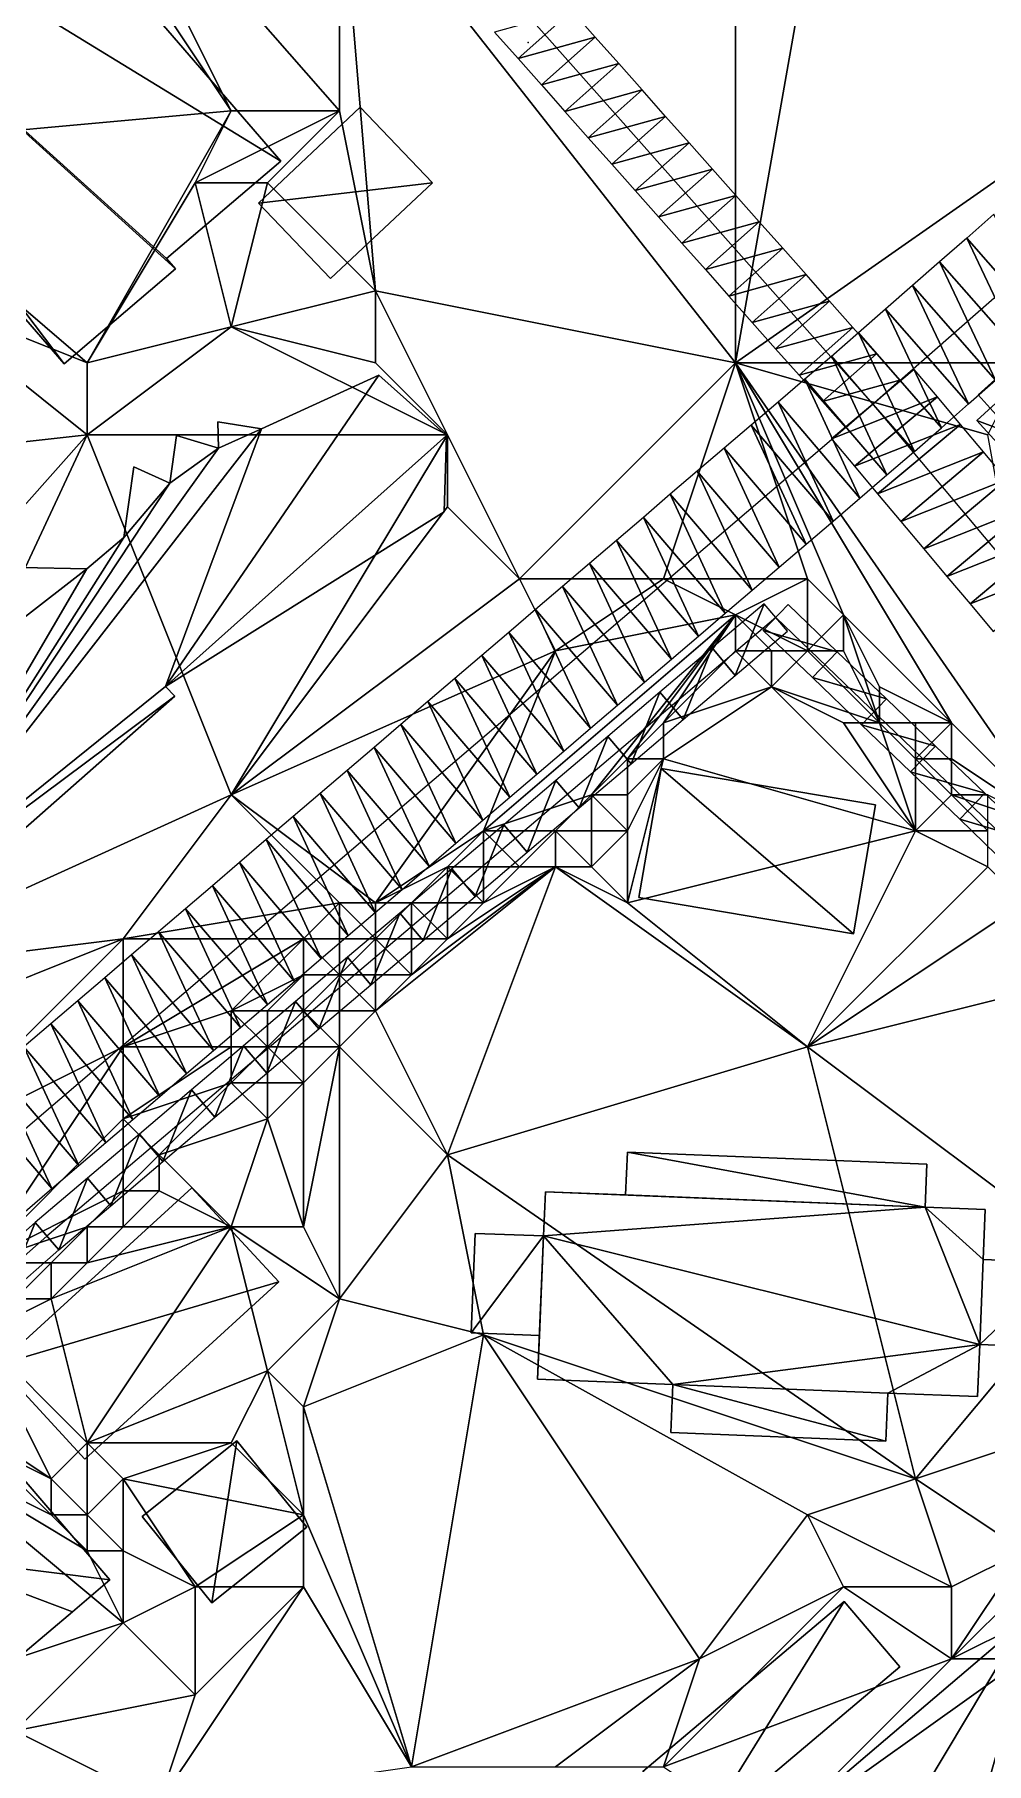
# Model space of a CAD drawing. Header units: metres. Extents: x -1103 to 901, y -902 to 905.
# Drawn here: x 133.1 to 185.9, y 466.2 to 562.2 of the extents above; entities that cross this region are included whole.
import ezdxf

# ---------------------------------------------------------------- set-up
doc = ezdxf.new("R2010")
doc.units = ezdxf.units.M
for name, color, linetype in [('OSM_BUILDING_FOOTPRINTS', 7, 'CONTINUOUS'), ('OSM_BUILDING_ROOFS', 1, 'CONTINUOUS'), ('OSM_BUILDING_WALLS', 8, 'CONTINUOUS'), ('OSM_ROAD_AXES', 2, 'CONTINUOUS'), ('OSM_ROAD_SURFACE', 9, 'CONTINUOUS'), ('OSM_TERRAIN', 3, 'CONTINUOUS'), ('OSM_TREES', 3, 'CONTINUOUS'), ('OSM_WATER_SURFACE', 5, 'CONTINUOUS'), ('OSM_WATERWAYS', 5, 'CONTINUOUS')]:
    doc.layers.add(name, color=color, linetype=linetype)

msp = doc.modelspace()

# ---------------------------------------------------------------- linework, layer by layer
at = {"layer": 'OSM_BUILDING_FOOTPRINTS'}
for points in [[(70.546, 622.522, 13.431), (75.542, 626.79, 13.431), (80.914, 631.369, 13.431), (146.751, 555.205, 13.431), (140.406, 549.798, 13.431), (140.903, 549.223, 13.431), (134.724, 543.947, 13.431), (106.327, 576.793, 13.431), (108.482, 578.64, 13.431), (70.546, 622.522, 13.431)], [(151.161, 558.202, 13.082), (155.174, 554.011, 13.082), (149.503, 548.681, 13.082), (145.502, 552.872, 13.082), (151.161, 558.202, 13.082)], [(179.779, 519.441, 12.887), (178.541, 512.274, 12.887), (166.625, 514.309, 12.887), (167.863, 521.475, 12.887), (179.779, 519.441, 12.887)], [(185.859, 496.969, 12.929), (185.748, 494.193, 12.929), (190.347, 494.005, 12.929), (190.159, 489.283, 12.929), (185.56, 489.471, 12.929), (185.439, 486.573, 12.929), (180.454, 486.772, 12.929), (180.343, 484.096, 12.929), (168.405, 484.583, 12.929), (168.515, 487.248, 12.929), (161.01, 487.546, 12.929), (161.109, 489.968, 12.929), (157.318, 490.123, 12.929), (157.539, 495.642, 12.929), (161.342, 495.498, 12.929), (161.441, 497.953, 12.929), (165.896, 497.776, 12.929), (165.995, 500.154, 12.929), (182.62, 499.479, 12.929), (182.521, 497.101, 12.929), (185.859, 496.969, 12.929)], [(141.798, 498.163, 10.789), (146.64, 492.943, 10.789), (135.874, 483.101, 10.789), (131.032, 488.332, 10.789), (141.798, 498.163, 10.789)], [(126.887, 477.881, 9.116), (126.754, 478.036, 9.116), (126.367, 478.489, 9.116), (123.67, 481.641, 9.116), (128.921, 486.098, 9.116), (137.255, 476.388, 9.116), (135.177, 474.619, 9.116), (131.242, 471.29, 9.116), (128.467, 474.53, 9.116), (126.312, 477.029, 9.116), (127.075, 477.671, 9.116), (126.887, 477.881, 9.116)], [(148.187, 479.319, 10.451), (142.915, 475.116, 10.451), (139.046, 479.905, 10.451), (144.308, 484.118, 10.451), (148.187, 479.319, 10.451)], [(181.128, 471.566, 11.583), (169.941, 462.122, 11.583), (166.846, 465.749, 11.583), (178.033, 475.194, 11.583), (181.128, 471.566, 11.583)], [(171.102, 459.667, 10.438), (188.036, 474.099, 10.438), (192.955, 468.392, 10.438), (176.01, 453.971, 10.438), (171.102, 459.667, 10.438)]]:
    msp.add_polyline3d(points, close=True, dxfattribs=at)
msp.add_polyline3d([(126.146, 512.518, 13.667), (140.87, 525.479, 13.667), (140.339, 526.021, 13.667), (155.815, 535.719, 13.667), (155.947, 539.977, 13.667), (152.189, 543.328, 13.667), (145.678, 540.342, 13.667), (143.247, 540.718, 13.667), (143.28, 539.258, 13.667), (140.958, 539.966, 13.667), (140.594, 537.323, 13.667), (138.582, 538.23, 13.667), (138.029, 534.304, 13.667), (135.973, 532.568, 13.667), (132.325, 532.634, 13.667)], dxfattribs=at)
at = {"layer": 'OSM_BUILDING_ROOFS'}
for points in [[(108.482, 578.64, 31.431), (146.751, 555.205, 31.431), (80.914, 631.369, 31.431)], [(108.482, 578.64, 31.431), (106.327, 576.793, 31.431), (134.724, 543.947, 31.431)], [(108.482, 578.64, 31.431), (134.724, 543.947, 31.431), (140.903, 549.223, 31.431)], [(108.482, 578.64, 31.431), (140.903, 549.223, 31.431), (140.406, 549.798, 31.431)], [(108.482, 578.64, 31.431), (140.406, 549.798, 31.431), (146.751, 555.205, 31.431)], [(155.174, 554.011, 23.082), (151.161, 558.202, 23.082), (145.502, 552.872, 23.082)], [(155.174, 554.011, 23.082), (145.502, 552.872, 23.082), (149.503, 548.681, 23.082)], [(140.339, 526.021, 31.667), (155.947, 539.977, 31.667), (152.189, 543.328, 31.667)], [(140.339, 526.021, 31.667), (152.189, 543.328, 31.667), (145.678, 540.342, 31.667)], [(124.864, 513.568, 31.667), (140.339, 526.021, 31.667), (145.678, 540.342, 31.667)], [(124.864, 513.568, 31.667), (145.678, 540.342, 31.667), (143.28, 539.258, 31.667)], [(140.339, 526.021, 31.667), (155.815, 535.719, 31.667), (155.947, 539.977, 31.667)], [(143.28, 539.258, 31.667), (140.958, 539.966, 31.667), (140.594, 537.323, 31.667)], [(145.678, 540.342, 31.667), (143.247, 540.718, 31.667), (143.28, 539.258, 31.667)], [(124.864, 513.568, 31.667), (143.28, 539.258, 31.667), (140.594, 537.323, 31.667)], [(140.594, 537.323, 31.667), (138.582, 538.23, 31.667), (138.029, 534.304, 31.667)], [(124.864, 513.568, 31.667), (140.594, 537.323, 31.667), (138.029, 534.304, 31.667)], [(124.864, 513.568, 31.667), (138.029, 534.304, 31.667), (135.973, 532.568, 31.667)], [(124.864, 513.568, 31.667), (135.973, 532.568, 31.667), (132.237, 529.659, 31.667)], [(135.973, 532.568, 31.667), (132.325, 532.634, 31.667), (132.237, 529.659, 31.667)], [(124.864, 513.568, 31.667), (140.87, 525.479, 31.667), (140.339, 526.021, 31.667)], [(124.864, 513.568, 31.667), (126.146, 512.518, 31.667), (140.87, 525.479, 31.667)], [(178.541, 512.274, 22.887), (167.863, 521.475, 22.887), (166.625, 514.309, 22.887)], [(178.541, 512.274, 22.887), (179.779, 519.441, 22.887), (167.863, 521.475, 22.887)], [(182.521, 497.101, 22.929), (165.995, 500.154, 22.929), (165.896, 497.776, 22.929)], [(182.521, 497.101, 22.929), (182.62, 499.479, 22.929), (165.995, 500.154, 22.929)], [(146.64, 492.943, 20.789), (141.798, 498.163, 20.789), (131.032, 488.332, 20.789)], [(182.521, 497.101, 22.929), (161.441, 497.953, 22.929), (161.342, 495.498, 22.929)], [(182.521, 497.101, 22.929), (165.896, 497.776, 22.929), (161.441, 497.953, 22.929)], [(185.56, 489.471, 22.929), (182.521, 497.101, 22.929), (161.342, 495.498, 22.929)], [(185.748, 494.193, 22.929), (185.859, 496.969, 22.929), (182.521, 497.101, 22.929)], [(185.56, 489.471, 22.929), (185.748, 494.193, 22.929), (182.521, 497.101, 22.929)], [(161.342, 495.498, 22.929), (157.539, 495.642, 22.929), (157.318, 490.123, 22.929)], [(161.342, 495.498, 22.929), (157.318, 490.123, 22.929), (161.109, 489.968, 22.929)], [(161.342, 495.498, 22.929), (161.109, 489.968, 22.929), (161.01, 487.546, 22.929)], [(161.342, 495.498, 22.929), (161.01, 487.546, 22.929), (168.515, 487.248, 22.929)], [(185.56, 489.471, 22.929), (161.342, 495.498, 22.929), (168.515, 487.248, 22.929)], [(185.56, 489.471, 22.929), (190.347, 494.005, 22.929), (185.748, 494.193, 22.929)], [(185.56, 489.471, 22.929), (190.159, 489.283, 22.929), (190.347, 494.005, 22.929)], [(146.64, 492.943, 20.789), (131.032, 488.332, 20.789), (135.874, 483.101, 20.789)], [(185.56, 489.471, 22.929), (168.515, 487.248, 22.929), (180.454, 486.772, 22.929)], [(180.454, 486.772, 22.929), (185.439, 486.573, 22.929), (185.56, 489.471, 22.929)], [(168.515, 487.248, 22.929), (168.405, 484.583, 22.929), (180.343, 484.096, 22.929)], [(168.515, 487.248, 22.929), (180.343, 484.096, 22.929), (180.454, 486.772, 22.929)], [(127.075, 477.671, 14.316), (137.255, 476.388, 14.316), (128.921, 486.098, 14.316)], [(142.915, 475.116, 20.451), (144.308, 484.118, 20.451), (139.046, 479.905, 20.451)], [(142.915, 475.116, 20.451), (148.187, 479.319, 20.451), (144.308, 484.118, 20.451)], [(127.075, 477.671, 14.316), (131.242, 471.29, 14.316), (135.177, 474.619, 14.316)], [(127.075, 477.671, 14.316), (135.177, 474.619, 14.316), (137.255, 476.388, 14.316)], [(169.941, 462.122, 23.183), (178.033, 475.194, 23.183), (166.846, 465.749, 23.183)], [(169.941, 462.122, 23.183), (181.128, 471.566, 23.183), (178.033, 475.194, 23.183)], [(188.036, 474.099, 22.438), (171.102, 459.667, 22.438), (176.01, 453.971, 22.438)], [(188.036, 474.099, 22.438), (176.01, 453.971, 22.438), (192.955, 468.392, 22.438)]]:
    msp.add_3dface(points, dxfattribs=at)
at = {"layer": 'OSM_BUILDING_WALLS'}
for points in [[(146.751, 555.205, 13.431), (80.914, 631.369, 13.431), (80.914, 631.369, 31.431)], [(146.751, 555.205, 13.431), (80.914, 631.369, 31.431), (146.751, 555.205, 31.431)], [(106.327, 576.793, 13.431), (134.724, 543.947, 13.431), (134.724, 543.947, 31.431)], [(106.327, 576.793, 13.431), (134.724, 543.947, 31.431), (106.327, 576.793, 31.431)], [(151.161, 558.202, 13.082), (145.502, 552.872, 13.082), (145.502, 552.872, 23.082)], [(151.161, 558.202, 13.082), (145.502, 552.872, 23.082), (151.161, 558.202, 23.082)], [(155.174, 554.011, 13.082), (151.161, 558.202, 13.082), (151.161, 558.202, 23.082)], [(155.174, 554.011, 13.082), (151.161, 558.202, 23.082), (155.174, 554.011, 23.082)], [(140.406, 549.798, 13.431), (146.751, 555.205, 13.431), (146.751, 555.205, 31.431)], [(140.406, 549.798, 13.431), (146.751, 555.205, 31.431), (140.406, 549.798, 31.431)], [(149.503, 548.681, 13.082), (155.174, 554.011, 13.082), (155.174, 554.011, 23.082)], [(149.503, 548.681, 13.082), (155.174, 554.011, 23.082), (149.503, 548.681, 23.082)], [(145.502, 552.872, 13.082), (149.503, 548.681, 13.082), (149.503, 548.681, 23.082)], [(145.502, 552.872, 13.082), (149.503, 548.681, 23.082), (145.502, 552.872, 23.082)], [(140.903, 549.223, 13.431), (140.406, 549.798, 13.431), (140.406, 549.798, 31.431)], [(140.903, 549.223, 13.431), (140.406, 549.798, 31.431), (140.903, 549.223, 31.431)], [(134.724, 543.947, 13.431), (140.903, 549.223, 13.431), (140.903, 549.223, 31.431)], [(134.724, 543.947, 13.431), (140.903, 549.223, 31.431), (134.724, 543.947, 31.431)], [(152.189, 543.328, 13.667), (145.678, 540.342, 13.667), (145.678, 540.342, 31.667)], [(152.189, 543.328, 13.667), (145.678, 540.342, 31.667), (152.189, 543.328, 31.667)], [(155.947, 539.977, 13.667), (152.189, 543.328, 13.667), (152.189, 543.328, 31.667)], [(155.947, 539.977, 13.667), (152.189, 543.328, 31.667), (155.947, 539.977, 31.667)], [(140.958, 539.966, 13.667), (140.594, 537.323, 13.667), (140.594, 537.323, 31.667)], [(140.958, 539.966, 13.667), (140.594, 537.323, 31.667), (140.958, 539.966, 31.667)], [(143.28, 539.258, 13.667), (140.958, 539.966, 13.667), (140.958, 539.966, 31.667)], [(143.28, 539.258, 13.667), (140.958, 539.966, 31.667), (143.28, 539.258, 31.667)], [(145.678, 540.342, 13.667), (143.247, 540.718, 13.667), (143.247, 540.718, 31.667)], [(145.678, 540.342, 13.667), (143.247, 540.718, 31.667), (145.678, 540.342, 31.667)], [(143.247, 540.718, 13.667), (143.28, 539.258, 13.667), (143.28, 539.258, 31.667)], [(143.247, 540.718, 13.667), (143.28, 539.258, 31.667), (143.247, 540.718, 31.667)], [(155.815, 535.719, 13.667), (155.947, 539.977, 13.667), (155.947, 539.977, 31.667)], [(155.815, 535.719, 13.667), (155.947, 539.977, 31.667), (155.815, 535.719, 31.667)], [(138.582, 538.23, 13.667), (138.029, 534.304, 13.667), (138.029, 534.304, 31.667)], [(138.582, 538.23, 13.667), (138.029, 534.304, 31.667), (138.582, 538.23, 31.667)], [(140.594, 537.323, 13.667), (138.582, 538.23, 13.667), (138.582, 538.23, 31.667)], [(140.594, 537.323, 13.667), (138.582, 538.23, 31.667), (140.594, 537.323, 31.667)], [(140.339, 526.021, 13.667), (155.815, 535.719, 13.667), (155.815, 535.719, 31.667)], [(140.339, 526.021, 13.667), (155.815, 535.719, 31.667), (140.339, 526.021, 31.667)], [(138.029, 534.304, 13.667), (135.973, 532.568, 13.667), (135.973, 532.568, 31.667)], [(138.029, 534.304, 13.667), (135.973, 532.568, 31.667), (138.029, 534.304, 31.667)], [(135.973, 532.568, 13.667), (132.325, 532.634, 13.667), (132.325, 532.634, 31.667)], [(135.973, 532.568, 13.667), (132.325, 532.634, 31.667), (135.973, 532.568, 31.667)], [(126.146, 512.518, 13.667), (140.87, 525.479, 13.667), (140.87, 525.479, 31.667)], [(126.146, 512.518, 13.667), (140.87, 525.479, 31.667), (126.146, 512.518, 31.667)], [(140.87, 525.479, 13.667), (140.339, 526.021, 13.667), (140.339, 526.021, 31.667)], [(140.87, 525.479, 13.667), (140.339, 526.021, 31.667), (140.87, 525.479, 31.667)], [(167.863, 521.475, 12.887), (166.625, 514.309, 12.887), (166.625, 514.309, 22.887)], [(167.863, 521.475, 12.887), (166.625, 514.309, 22.887), (167.863, 521.475, 22.887)], [(179.779, 519.441, 12.887), (167.863, 521.475, 12.887), (167.863, 521.475, 22.887)], [(179.779, 519.441, 12.887), (167.863, 521.475, 22.887), (179.779, 519.441, 22.887)], [(178.541, 512.274, 12.887), (179.779, 519.441, 12.887), (179.779, 519.441, 22.887)], [(178.541, 512.274, 12.887), (179.779, 519.441, 22.887), (178.541, 512.274, 22.887)], [(166.625, 514.309, 12.887), (178.541, 512.274, 12.887), (178.541, 512.274, 22.887)], [(166.625, 514.309, 12.887), (178.541, 512.274, 22.887), (166.625, 514.309, 22.887)], [(165.995, 500.154, 12.929), (165.896, 497.776, 12.929), (165.896, 497.776, 22.929)], [(165.995, 500.154, 12.929), (165.896, 497.776, 22.929), (165.995, 500.154, 22.929)], [(182.62, 499.479, 12.929), (165.995, 500.154, 12.929), (165.995, 500.154, 22.929)], [(182.62, 499.479, 12.929), (165.995, 500.154, 22.929), (182.62, 499.479, 22.929)], [(182.521, 497.101, 12.929), (182.62, 499.479, 12.929), (182.62, 499.479, 22.929)], [(182.521, 497.101, 12.929), (182.62, 499.479, 22.929), (182.521, 497.101, 22.929)], [(141.798, 498.163, 10.789), (131.032, 488.332, 10.789), (131.032, 488.332, 20.789)], [(141.798, 498.163, 10.789), (131.032, 488.332, 20.789), (141.798, 498.163, 20.789)], [(146.64, 492.943, 10.789), (141.798, 498.163, 10.789), (141.798, 498.163, 20.789)], [(146.64, 492.943, 10.789), (141.798, 498.163, 20.789), (146.64, 492.943, 20.789)], [(161.441, 497.953, 12.929), (161.342, 495.498, 12.929), (161.342, 495.498, 22.929)], [(161.441, 497.953, 12.929), (161.342, 495.498, 22.929), (161.441, 497.953, 22.929)], [(165.896, 497.776, 12.929), (161.441, 497.953, 12.929), (161.441, 497.953, 22.929)], [(165.896, 497.776, 12.929), (161.441, 497.953, 22.929), (165.896, 497.776, 22.929)], [(185.859, 496.969, 12.929), (182.521, 497.101, 12.929), (182.521, 497.101, 22.929)], [(185.859, 496.969, 12.929), (182.521, 497.101, 22.929), (185.859, 496.969, 22.929)], [(185.748, 494.193, 12.929), (185.859, 496.969, 12.929), (185.859, 496.969, 22.929)], [(185.748, 494.193, 12.929), (185.859, 496.969, 22.929), (185.748, 494.193, 22.929)], [(157.539, 495.642, 12.929), (157.318, 490.123, 12.929), (157.318, 490.123, 22.929)], [(157.539, 495.642, 12.929), (157.318, 490.123, 22.929), (157.539, 495.642, 22.929)], [(161.342, 495.498, 12.929), (157.539, 495.642, 12.929), (157.539, 495.642, 22.929)], [(161.342, 495.498, 12.929), (157.539, 495.642, 22.929), (161.342, 495.498, 22.929)], [(190.347, 494.005, 12.929), (185.748, 494.193, 12.929), (185.748, 494.193, 22.929)], [(190.347, 494.005, 12.929), (185.748, 494.193, 22.929), (190.347, 494.005, 22.929)], [(135.874, 483.101, 10.789), (146.64, 492.943, 10.789), (146.64, 492.943, 20.789)], [(135.874, 483.101, 10.789), (146.64, 492.943, 20.789), (135.874, 483.101, 20.789)], [(157.318, 490.123, 12.929), (161.109, 489.968, 12.929), (161.109, 489.968, 22.929)], [(157.318, 490.123, 12.929), (161.109, 489.968, 22.929), (157.318, 490.123, 22.929)], [(161.109, 489.968, 12.929), (161.01, 487.546, 12.929), (161.01, 487.546, 22.929)], [(161.109, 489.968, 12.929), (161.01, 487.546, 22.929), (161.109, 489.968, 22.929)], [(185.439, 486.573, 12.929), (185.56, 489.471, 12.929), (185.56, 489.471, 22.929)], [(185.439, 486.573, 12.929), (185.56, 489.471, 22.929), (185.439, 486.573, 22.929)], [(185.56, 489.471, 12.929), (190.159, 489.283, 12.929), (190.159, 489.283, 22.929)], [(185.56, 489.471, 12.929), (190.159, 489.283, 22.929), (185.56, 489.471, 22.929)], [(131.032, 488.332, 10.789), (135.874, 483.101, 10.789), (135.874, 483.101, 20.789)], [(131.032, 488.332, 10.789), (135.874, 483.101, 20.789), (131.032, 488.332, 20.789)], [(161.01, 487.546, 12.929), (168.515, 487.248, 12.929), (168.515, 487.248, 22.929)], [(161.01, 487.546, 12.929), (168.515, 487.248, 22.929), (161.01, 487.546, 22.929)], [(168.515, 487.248, 12.929), (168.405, 484.583, 12.929), (168.405, 484.583, 22.929)], [(168.515, 487.248, 12.929), (168.405, 484.583, 22.929), (168.515, 487.248, 22.929)], [(137.255, 476.388, 9.116), (128.921, 486.098, 9.116), (128.921, 486.098, 14.316)], [(137.255, 476.388, 9.116), (128.921, 486.098, 14.316), (137.255, 476.388, 14.316)], [(180.343, 484.096, 12.929), (180.454, 486.772, 12.929), (180.454, 486.772, 22.929)], [(180.343, 484.096, 12.929), (180.454, 486.772, 22.929), (180.343, 484.096, 22.929)], [(180.454, 486.772, 12.929), (185.439, 486.573, 12.929), (185.439, 486.573, 22.929)], [(180.454, 486.772, 12.929), (185.439, 486.573, 22.929), (180.454, 486.772, 22.929)], [(144.308, 484.118, 10.451), (139.046, 479.905, 10.451), (139.046, 479.905, 20.451)], [(144.308, 484.118, 10.451), (139.046, 479.905, 20.451), (144.308, 484.118, 20.451)], [(148.187, 479.319, 10.451), (144.308, 484.118, 10.451), (144.308, 484.118, 20.451)], [(148.187, 479.319, 10.451), (144.308, 484.118, 20.451), (148.187, 479.319, 20.451)], [(168.405, 484.583, 12.929), (180.343, 484.096, 12.929), (180.343, 484.096, 22.929)], [(168.405, 484.583, 12.929), (180.343, 484.096, 22.929), (168.405, 484.583, 22.929)], [(139.046, 479.905, 10.451), (142.915, 475.116, 10.451), (142.915, 475.116, 20.451)], [(139.046, 479.905, 10.451), (142.915, 475.116, 20.451), (139.046, 479.905, 20.451)], [(142.915, 475.116, 10.451), (148.187, 479.319, 10.451), (148.187, 479.319, 20.451)], [(142.915, 475.116, 10.451), (148.187, 479.319, 20.451), (142.915, 475.116, 20.451)], [(135.177, 474.619, 9.116), (137.255, 476.388, 9.116), (137.255, 476.388, 14.316)], [(135.177, 474.619, 9.116), (137.255, 476.388, 14.316), (135.177, 474.619, 14.316)], [(131.242, 471.29, 9.116), (135.177, 474.619, 9.116), (135.177, 474.619, 14.316)], [(131.242, 471.29, 9.116), (135.177, 474.619, 14.316), (131.242, 471.29, 14.316)], [(178.033, 475.194, 11.583), (166.846, 465.749, 11.583), (166.846, 465.749, 23.183)], [(178.033, 475.194, 11.583), (166.846, 465.749, 23.183), (178.033, 475.194, 23.183)], [(181.128, 471.566, 11.583), (178.033, 475.194, 11.583), (178.033, 475.194, 23.183)], [(181.128, 471.566, 11.583), (178.033, 475.194, 23.183), (181.128, 471.566, 23.183)], [(188.036, 474.099, 10.438), (171.102, 459.667, 10.438), (171.102, 459.667, 22.438)], [(188.036, 474.099, 10.438), (171.102, 459.667, 22.438), (188.036, 474.099, 22.438)], [(169.941, 462.122, 11.583), (181.128, 471.566, 11.583), (181.128, 471.566, 23.183)], [(169.941, 462.122, 11.583), (181.128, 471.566, 23.183), (169.941, 462.122, 23.183)], [(176.01, 453.971, 10.438), (192.955, 468.392, 10.438), (192.955, 468.392, 22.438)], [(176.01, 453.971, 10.438), (192.955, 468.392, 22.438), (176.01, 453.971, 22.438)]]:
    msp.add_3dface(points, dxfattribs=at)
at = {"layer": 'OSM_ROAD_AXES'}
for points in [[(179.625, 541.713, 13.917), (277.341, 627.42, 17.517), (317.953, 661.559, 17.02), (320.02, 663.295, 17.048), (361.008, 698.208, 15.852), (381.767, 716.478, 14.128), (390.069, 724.716, 14.337), (395.651, 731.573, 14.846)], [(76.88, 658.585, 15.214), (124.997, 603.279, 17.215), (179.625, 541.713, 13.917)], [(-77.255, 318.222, 13.765), (-17.587, 370.653, 14.891), (41.507, 423.969, 9.215), (64.886, 443.101, 7.999), (86.894, 462.421, 8.395), (179.625, 541.713, 13.917)], [(179.625, 541.713, 13.917), (363.017, 323.054, 14.291), (382.196, 303.402, 15.046)]]:
    msp.add_polyline3d(points, dxfattribs=at)
at = {"layer": 'OSM_ROAD_SURFACE'}
for points in [[(158.619, 562.374, 14.741), (159.919, 560.908, 14.68), (162.911, 563.563, 14.562)], [(159.919, 560.908, 14.68), (164.212, 562.097, 14.501), (162.911, 563.563, 14.562)], [(159.919, 560.908, 14.68), (161.22, 559.442, 14.619), (164.212, 562.097, 14.501)], [(161.22, 559.442, 14.619), (165.513, 560.631, 14.44), (164.212, 562.097, 14.501)], [(161.22, 559.442, 14.619), (162.521, 557.976, 14.559), (165.513, 560.631, 14.44)], [(162.521, 557.976, 14.559), (166.813, 559.165, 14.38), (165.513, 560.631, 14.44)], [(162.521, 557.976, 14.559), (163.821, 556.51, 14.498), (166.813, 559.165, 14.38)], [(163.821, 556.51, 14.498), (168.114, 557.699, 14.319), (166.813, 559.165, 14.38)], [(163.821, 556.51, 14.498), (165.122, 555.044, 14.437), (168.114, 557.699, 14.319)], [(165.122, 555.044, 14.437), (169.415, 556.233, 14.258), (168.114, 557.699, 14.319)], [(165.122, 555.044, 14.437), (166.423, 553.579, 14.376), (169.415, 556.233, 14.258)], [(166.423, 553.579, 14.376), (170.715, 554.768, 14.197), (169.415, 556.233, 14.258)], [(166.423, 553.579, 14.376), (167.723, 552.113, 14.315), (170.715, 554.768, 14.197)], [(167.723, 552.113, 14.315), (172.016, 553.302, 14.137), (170.715, 554.768, 14.197)], [(167.723, 552.113, 14.315), (169.024, 550.647, 14.255), (172.016, 553.302, 14.137)], [(169.024, 550.647, 14.255), (173.317, 551.836, 14.103), (172.016, 553.302, 14.137)], [(169.024, 550.647, 14.255), (170.325, 549.181, 14.194), (173.317, 551.836, 14.103)], [(170.325, 549.181, 14.194), (174.617, 550.37, 14.082), (173.317, 551.836, 14.103)], [(189.449, 545.675, 13.965), (186.337, 552.256, 13.939), (184.834, 550.937, 13.957)], [(170.325, 549.181, 14.194), (171.625, 547.715, 14.133), (174.617, 550.37, 14.082)], [(171.625, 547.715, 14.133), (175.918, 548.904, 14.063), (174.617, 550.37, 14.082)], [(187.946, 544.356, 13.932), (184.834, 550.937, 13.957), (183.33, 549.619, 13.975)], [(187.946, 544.356, 13.932), (189.449, 545.675, 13.965), (184.834, 550.937, 13.957)], [(186.443, 543.038, 13.923), (183.33, 549.619, 13.975), (181.827, 548.3, 13.993)], [(186.443, 543.038, 13.923), (187.946, 544.356, 13.932), (183.33, 549.619, 13.975)], [(171.625, 547.715, 14.133), (172.926, 546.249, 14.096), (175.918, 548.904, 14.063)], [(172.926, 546.249, 14.096), (177.219, 547.438, 14.043), (175.918, 548.904, 14.063)], [(184.939, 541.719, 13.905), (181.827, 548.3, 13.993), (180.324, 546.982, 14.011)], [(184.939, 541.719, 13.905), (186.443, 543.038, 13.923), (181.827, 548.3, 13.993)], [(172.926, 546.249, 14.096), (174.227, 544.783, 14.079), (177.219, 547.438, 14.043)], [(174.227, 544.783, 14.079), (178.519, 545.972, 14.031), (177.219, 547.438, 14.043)], [(183.436, 540.401, 13.903), (180.324, 546.982, 14.011), (178.82, 545.663, 14.028)], [(183.436, 540.401, 13.903), (184.939, 541.719, 13.905), (180.324, 546.982, 14.011)], [(174.227, 544.783, 14.079), (175.527, 543.318, 14.048), (178.519, 545.972, 14.031)], [(175.527, 543.318, 14.048), (179.82, 544.507, 14.019), (178.519, 545.972, 14.031)], [(181.933, 539.082, 13.975), (178.82, 545.663, 14.028), (177.317, 544.345, 14.046)], [(181.933, 539.082, 13.975), (183.436, 540.401, 13.903), (178.82, 545.663, 14.028)], [(175.527, 543.318, 14.048), (176.828, 541.852, 14.035), (179.82, 544.507, 14.019)], [(180.404, 537.774, 14.048), (177.35, 544.373, 14.046), (175.854, 543.095, 14.039)], [(176.828, 541.852, 14.035), (181.121, 543.041, 13.981), (179.82, 544.507, 14.019)], [(177.326, 539.786, 14.075), (183.206, 542.112, 13.934), (181.923, 543.641, 13.988)], [(180.404, 537.774, 14.048), (181.899, 539.053, 13.977), (177.35, 544.373, 14.046)], [(178.908, 536.495, 14.119), (175.854, 543.095, 14.039), (174.359, 541.816, 14.099)], [(178.908, 536.495, 14.119), (180.404, 537.774, 14.048), (175.854, 543.095, 14.039)], [(176.828, 541.852, 14.035), (178.129, 540.386, 14.039), (181.121, 543.041, 13.981)], [(177.412, 535.217, 14.214), (174.359, 541.816, 14.099), (172.863, 540.537, 14.199)], [(177.412, 535.217, 14.214), (178.908, 536.495, 14.119), (174.359, 541.816, 14.099)], [(177.326, 539.786, 14.075), (178.609, 538.256, 14.081), (183.206, 542.112, 13.934)], [(178.609, 538.256, 14.081), (184.488, 540.583, 13.88), (183.206, 542.112, 13.934)], [(175.917, 533.938, 14.329), (172.863, 540.537, 14.199), (171.368, 539.258, 14.354)], [(175.917, 533.938, 14.329), (177.412, 535.217, 14.214), (172.863, 540.537, 14.199)], [(178.609, 538.256, 14.081), (179.891, 536.727, 14.088), (184.488, 540.583, 13.88)], [(179.891, 536.727, 14.088), (185.771, 539.054, 13.878), (184.488, 540.583, 13.88)], [(174.421, 532.659, 14.443), (171.368, 539.258, 14.354), (169.872, 537.979, 14.503)], [(174.421, 532.659, 14.443), (175.917, 533.938, 14.329), (171.368, 539.258, 14.354)], [(179.891, 536.727, 14.088), (181.174, 535.198, 14.094), (185.771, 539.054, 13.878)], [(181.174, 535.198, 14.094), (187.053, 537.525, 13.892), (185.771, 539.054, 13.878)], [(172.925, 531.38, 14.546), (169.872, 537.979, 14.503), (168.376, 536.7, 14.619)], [(172.925, 531.38, 14.546), (174.421, 532.659, 14.443), (169.872, 537.979, 14.503)], [(181.174, 535.198, 14.094), (182.456, 533.669, 14.1), (187.053, 537.525, 13.892)], [(182.456, 533.669, 14.1), (188.336, 535.996, 13.91), (187.053, 537.525, 13.892)], [(171.43, 530.101, 14.604), (168.376, 536.7, 14.619), (166.881, 535.421, 14.735)], [(171.43, 530.101, 14.604), (172.925, 531.38, 14.546), (168.376, 536.7, 14.619)], [(182.456, 533.669, 14.1), (183.739, 532.14, 14.106), (188.336, 535.996, 13.91)], [(183.739, 532.14, 14.106), (189.618, 534.467, 13.929), (188.336, 535.996, 13.91)], [(169.934, 528.822, 14.724), (166.881, 535.421, 14.735), (165.385, 534.142, 14.85)], [(169.934, 528.822, 14.724), (171.43, 530.101, 14.604), (166.881, 535.421, 14.735)], [(168.438, 527.543, 14.838), (165.385, 534.142, 14.85), (163.889, 532.863, 14.966)], [(168.438, 527.543, 14.838), (169.934, 528.822, 14.724), (165.385, 534.142, 14.85)], [(183.739, 532.14, 14.106), (185.021, 530.611, 14.113), (189.618, 534.467, 13.929)], [(185.021, 530.611, 14.113), (190.901, 532.938, 13.947), (189.618, 534.467, 13.929)], [(166.943, 526.264, 14.952), (163.889, 532.863, 14.966), (162.394, 531.584, 15.098)], [(166.943, 526.264, 14.952), (168.438, 527.543, 14.838), (163.889, 532.863, 14.966)], [(185.021, 530.611, 14.113), (186.303, 529.082, 14.119), (190.901, 532.938, 13.947)], [(165.447, 524.985, 15.066), (162.394, 531.584, 15.098), (160.898, 530.305, 15.262)], [(165.447, 524.985, 15.066), (166.943, 526.264, 14.952), (162.394, 531.584, 15.098)], [(163.951, 523.706, 15.18), (160.898, 530.305, 15.262), (159.402, 529.026, 15.35)], [(163.951, 523.706, 15.18), (165.447, 524.985, 15.066), (160.898, 530.305, 15.262)], [(162.456, 522.427, 15.295), (159.402, 529.026, 15.35), (157.907, 527.748, 15.436)], [(162.456, 522.427, 15.295), (163.951, 523.706, 15.18), (159.402, 529.026, 15.35)], [(160.96, 521.148, 15.409), (157.907, 527.748, 15.436), (156.411, 526.469, 15.523)], [(160.96, 521.148, 15.409), (162.456, 522.427, 15.295), (157.907, 527.748, 15.436)], [(159.465, 519.87, 15.523), (156.411, 526.469, 15.523), (154.915, 525.19, 15.609)], [(159.465, 519.87, 15.523), (160.96, 521.148, 15.409), (156.411, 526.469, 15.523)], [(157.969, 518.591, 15.612), (154.915, 525.19, 15.609), (153.42, 523.911, 15.673)], [(157.969, 518.591, 15.612), (159.465, 519.87, 15.523), (154.915, 525.19, 15.609)], [(156.473, 517.312, 15.631), (153.42, 523.911, 15.673), (151.924, 522.632, 15.711)], [(156.473, 517.312, 15.631), (157.969, 518.591, 15.612), (153.42, 523.911, 15.673)], [(154.978, 516.033, 15.651), (151.924, 522.632, 15.711), (150.428, 521.353, 15.748)], [(154.978, 516.033, 15.651), (156.473, 517.312, 15.631), (151.924, 522.632, 15.711)], [(153.482, 514.754, 15.627), (150.428, 521.353, 15.748), (148.933, 520.074, 15.786)], [(153.482, 514.754, 15.627), (154.978, 516.033, 15.651), (150.428, 521.353, 15.748)], [(151.986, 513.475, 15.536), (148.933, 520.074, 15.786), (147.437, 518.795, 15.823)], [(151.986, 513.475, 15.536), (153.482, 514.754, 15.627), (148.933, 520.074, 15.786)], [(150.491, 512.196, 15.45), (147.437, 518.795, 15.823), (145.941, 517.516, 15.728)], [(150.491, 512.196, 15.45), (151.986, 513.475, 15.536), (147.437, 518.795, 15.823)], [(148.995, 510.917, 15.132), (145.941, 517.516, 15.728), (144.446, 516.237, 15.569)], [(148.995, 510.917, 15.132), (150.491, 512.196, 15.45), (145.941, 517.516, 15.728)], [(147.499, 509.638, 15.332), (144.446, 516.237, 15.569), (142.95, 514.958, 15.41)], [(147.499, 509.638, 15.332), (148.995, 510.917, 15.132), (144.446, 516.237, 15.569)], [(146.004, 508.359, 15.152), (142.95, 514.958, 15.41), (141.454, 513.68, 15.251)], [(146.004, 508.359, 15.152), (147.499, 509.638, 15.332), (142.95, 514.958, 15.41)], [(144.508, 507.08, 14.755), (141.454, 513.68, 15.251), (139.959, 512.401, 15.092)], [(144.508, 507.08, 14.755), (146.004, 508.359, 15.152), (141.454, 513.68, 15.251)], [(143.012, 505.801, 14.774), (139.959, 512.401, 15.092), (138.463, 511.122, 14.936)], [(143.012, 505.801, 14.774), (144.508, 507.08, 14.755), (139.959, 512.401, 15.092)], [(141.517, 504.523, 14.654), (138.463, 511.122, 14.936), (136.967, 509.843, 14.764)], [(141.517, 504.523, 14.654), (143.012, 505.801, 14.774), (138.463, 511.122, 14.936)], [(140.021, 503.244, 14.493), (136.967, 509.843, 14.764), (135.472, 508.564, 14.595)], [(140.021, 503.244, 14.493), (141.517, 504.523, 14.654), (136.967, 509.843, 14.764)], [(138.525, 501.965, 14.276), (135.472, 508.564, 14.595), (133.976, 507.285, 14.426)], [(138.525, 501.965, 14.276), (140.021, 503.244, 14.493), (135.472, 508.564, 14.595)], [(137.03, 500.686, 14.133), (133.976, 507.285, 14.426), (132.48, 506.006, 14.258)], [(137.03, 500.686, 14.133), (138.525, 501.965, 14.276), (133.976, 507.285, 14.426)], [(135.534, 499.407, 14.009), (132.48, 506.006, 14.258), (130.985, 504.727, 14.089)], [(135.534, 499.407, 14.009), (137.03, 500.686, 14.133), (132.48, 506.006, 14.258)], [(134.038, 498.128, 13.856), (130.985, 504.727, 14.089), (129.489, 503.448, 13.92)], [(134.038, 498.128, 13.856), (135.534, 499.407, 14.009), (130.985, 504.727, 14.089)], [(132.543, 496.849, 13.661), (134.038, 498.128, 13.856), (129.489, 503.448, 13.92)]]:
    msp.add_3dface(points, dxfattribs=at)
at = {"layer": 'OSM_TERRAIN'}
for points in [[(144, 558, 16.517), (128, 582, 16.474), (122, 556, 16.525)], [(144, 558, 16.517), (136, 574, 15.901), (128, 582, 16.474)], [(150, 572, 15.093), (172, 544, 14.054), (172, 580, 14.183)], [(172, 544, 14.054), (178, 578, 14.043), (172, 580, 14.183)], [(172, 544, 14.054), (192, 558, 13.821), (178, 578, 14.043)], [(192, 558, 13.821), (206, 574, 13.837), (178, 578, 14.043)], [(144, 558, 16.517), (150, 558, 15.123), (136, 574, 15.901)], [(150, 558, 15.123), (150, 572, 15.093), (136, 574, 15.901)], [(152, 548, 15.083), (172, 544, 14.054), (150, 572, 15.093)], [(150, 558, 15.123), (152, 548, 15.083), (150, 572, 15.093)], [(136, 544, 16.395), (144, 558, 16.517), (122, 556, 16.525)], [(142, 554, 16.405), (144, 558, 16.517), (136, 544, 16.395)], [(146, 554, 15.268), (150, 558, 15.123), (142, 554, 16.405)], [(142, 554, 16.405), (150, 558, 15.123), (144, 558, 16.517)], [(146, 554, 15.268), (152, 548, 15.083), (150, 558, 15.123)], [(188, 544, 13.882), (192, 558, 13.821), (172, 544, 14.054)], [(126, 548, 16.181), (136, 544, 16.395), (122, 556, 16.525)], [(136, 544, 16.395), (144, 546, 15.479), (142, 554, 16.405)], [(144, 546, 15.479), (146, 554, 15.268), (142, 554, 16.405)], [(152, 548, 15.083), (146, 554, 15.268), (144, 546, 15.479)], [(136, 540, 15.878), (126, 548, 16.181), (100, 536, 16)], [(126, 548, 16.181), (136, 540, 15.878), (136, 544, 16.395)], [(144, 546, 15.479), (152, 544, 15.661), (152, 548, 15.083)], [(160, 532, 15.079), (152, 548, 15.083), (156, 540, 15.776)], [(160, 532, 15.079), (172, 544, 14.054), (152, 548, 15.083)], [(152, 544, 15.661), (156, 540, 15.776), (152, 548, 15.083)], [(136, 540, 15.878), (156, 540, 15.776), (144, 546, 15.479)], [(136, 540, 15.878), (144, 546, 15.479), (136, 544, 16.395)], [(144, 546, 15.479), (156, 540, 15.776), (152, 544, 15.661)], [(160, 532, 15.079), (168, 532, 14.843), (172, 544, 14.054)], [(176, 532, 14.319), (172, 544, 14.054), (168, 532, 14.843)], [(178, 530, 14.371), (172, 544, 14.054), (176, 532, 14.319)], [(178, 530, 14.371), (184, 524, 14.324), (172, 544, 14.054)], [(184, 524, 14.324), (190, 518, 14.257), (172, 544, 14.054)], [(172, 544, 14.054), (190, 518, 14.257), (186, 540, 13.798)], [(186, 540, 13.798), (188, 544, 13.882), (172, 544, 14.054)], [(100, 536, 16), (120, 522, 15.796), (136, 540, 15.878)], [(122, 510, 15.626), (136, 540, 15.878), (120, 522, 15.796)], [(136, 540, 15.878), (122, 510, 15.626), (144, 520, 15.873)], [(136, 540, 15.878), (144, 520, 15.873), (156, 540, 15.776)], [(156, 536, 15.757), (156, 540, 15.776), (144, 520, 15.873)], [(160, 532, 15.079), (156, 540, 15.776), (156, 536, 15.757)], [(144, 520, 15.873), (160, 532, 15.079), (156, 536, 15.757)], [(162, 528, 15.397), (160, 532, 15.079), (144, 520, 15.873)], [(162, 528, 15.397), (168, 532, 14.843), (160, 532, 15.079)], [(162, 528, 15.397), (172, 530, 14.504), (168, 532, 14.843)], [(172, 530, 14.504), (176, 532, 14.319), (168, 532, 14.843)], [(176, 528, 13.47), (176, 532, 14.319), (172, 530, 14.504)], [(176, 528, 13.47), (178, 530, 14.371), (176, 532, 14.319)], [(164, 520, 14.301), (172, 530, 14.504), (158, 518, 15.573)], [(158, 518, 15.573), (172, 530, 14.504), (162, 528, 15.397)], [(164, 520, 14.301), (166, 522, 14.272), (172, 530, 14.504)], [(166, 522, 14.272), (168, 524, 14.272), (172, 530, 14.504)], [(168, 524, 14.272), (172, 528, 14.185), (172, 530, 14.504)], [(172, 528, 14.185), (174, 528, 14.083), (172, 530, 14.504)], [(174, 528, 14.083), (176, 528, 13.47), (172, 530, 14.504)], [(176, 528, 13.47), (178, 528, 13.73), (178, 530, 14.371)], [(180, 524, 13.448), (180, 526, 13.664), (178, 530, 14.371)], [(180, 524, 13.448), (178, 530, 14.371), (178, 528, 13.73)], [(180, 526, 13.664), (184, 524, 14.324), (178, 530, 14.371)], [(152, 514, 15.631), (162, 528, 15.397), (144, 520, 15.873)], [(152, 514, 15.631), (158, 518, 15.573), (162, 528, 15.397)], [(168, 524, 14.272), (174, 526, 14.675), (172, 528, 14.185)], [(174, 526, 14.675), (174, 528, 14.083), (172, 528, 14.185)], [(174, 526, 14.675), (176, 528, 13.47), (174, 528, 14.083)], [(174, 526, 14.675), (180, 524, 13.448), (176, 528, 13.47)], [(180, 524, 13.448), (178, 528, 13.73), (176, 528, 13.47)], [(168, 522, 14.916), (182, 518, 14.71), (174, 526, 14.675)], [(168, 522, 14.916), (174, 526, 14.675), (168, 524, 14.272)], [(182, 518, 14.71), (178, 524, 14.147), (174, 526, 14.675)], [(174, 526, 14.675), (178, 524, 14.147), (180, 524, 13.448)], [(180, 524, 13.448), (184, 524, 14.324), (180, 526, 13.664)], [(166, 522, 14.272), (168, 522, 14.916), (168, 524, 14.272)], [(182, 518, 14.71), (180, 524, 13.448), (178, 524, 14.147)], [(182, 518, 14.71), (182, 522, 13.448), (180, 524, 13.448)], [(182, 522, 13.448), (182, 524, 13.602), (180, 524, 13.448)], [(180, 524, 13.448), (182, 524, 13.602), (184, 524, 14.324)], [(182, 522, 13.448), (184, 522, 13.548), (184, 524, 14.324)], [(182, 522, 13.448), (184, 524, 14.324), (182, 524, 13.602)], [(184, 522, 13.548), (190, 518, 14.257), (184, 524, 14.324)], [(164, 520, 14.301), (166, 520, 15.067), (166, 522, 14.272)], [(166, 518, 15.032), (166, 514, 14.974), (168, 522, 14.916)], [(166, 518, 15.032), (168, 522, 14.916), (166, 520, 15.067)], [(166, 514, 14.974), (182, 518, 14.71), (168, 522, 14.916)], [(166, 520, 15.067), (168, 522, 14.916), (166, 522, 14.272)], [(182, 518, 14.71), (184, 520, 13.458), (182, 522, 13.448)], [(184, 520, 13.458), (184, 522, 13.548), (182, 522, 13.448)], [(184, 520, 13.458), (190, 518, 14.257), (184, 522, 13.548)], [(138, 512, 14.958), (144, 520, 15.873), (122, 510, 15.626)], [(138, 512, 14.958), (150, 514, 15.432), (144, 520, 15.873)], [(152, 514, 15.631), (144, 520, 15.873), (150, 514, 15.432)], [(162, 518, 14.456), (164, 520, 14.301), (158, 518, 15.573)], [(162, 518, 14.456), (164, 518, 15.271), (164, 520, 14.301)], [(164, 518, 15.271), (166, 518, 15.032), (164, 520, 14.301)], [(166, 518, 15.032), (166, 520, 15.067), (164, 520, 14.301)], [(182, 518, 14.71), (186, 518, 13.483), (184, 520, 13.458)], [(186, 518, 13.483), (186, 520, 13.507), (184, 520, 13.458)], [(184, 520, 13.458), (186, 520, 13.507), (190, 518, 14.257)], [(156, 516, 15.479), (158, 518, 15.573), (152, 514, 15.631)], [(156, 516, 15.479), (158, 516, 14.826), (158, 518, 15.573)], [(158, 516, 14.826), (160, 516, 14.751), (158, 518, 15.573)], [(160, 516, 14.751), (162, 518, 14.456), (158, 518, 15.573)], [(160, 516, 14.751), (162, 516, 15.384), (162, 518, 14.456)], [(162, 516, 15.384), (164, 516, 15.201), (162, 518, 14.456)], [(164, 516, 15.201), (164, 518, 15.271), (162, 518, 14.456)], [(166, 514, 14.974), (166, 518, 15.032), (164, 516, 15.201)], [(164, 516, 15.201), (166, 518, 15.032), (164, 518, 15.271)], [(176, 506, 14.961), (182, 518, 14.71), (166, 514, 14.974)], [(176, 506, 14.961), (186, 516, 14.297), (182, 518, 14.71)], [(186, 516, 14.297), (186, 518, 13.483), (182, 518, 14.71)], [(156, 500, 14.894), (162, 516, 15.384), (152, 508, 15.222)], [(152, 508, 15.222), (162, 516, 15.384), (154, 510, 15.353)], [(154, 514, 15.281), (156, 516, 15.479), (152, 514, 15.631)], [(154, 510, 15.353), (162, 516, 15.384), (156, 512, 15.225)], [(154, 514, 15.281), (156, 514, 14.715), (156, 516, 15.479)], [(156, 500, 14.894), (176, 506, 14.961), (162, 516, 15.384)], [(156, 512, 15.225), (162, 516, 15.384), (158, 514, 15.005)], [(156, 514, 14.715), (158, 514, 15.005), (156, 516, 15.479)], [(158, 514, 15.005), (158, 516, 14.826), (156, 516, 15.479)], [(158, 514, 15.005), (162, 516, 15.384), (160, 516, 14.751)], [(158, 514, 15.005), (160, 516, 14.751), (158, 516, 14.826)], [(162, 516, 15.384), (176, 506, 14.961), (166, 514, 14.974)], [(162, 516, 15.384), (166, 514, 14.974), (164, 516, 15.201)], [(176, 506, 14.961), (188, 514, 14.354), (186, 516, 14.297)], [(148, 512, 15.308), (150, 514, 15.432), (138, 512, 14.958)], [(148, 512, 15.308), (150, 512, 15.513), (150, 514, 15.432)], [(150, 512, 15.513), (152, 512, 15.083), (150, 514, 15.432)], [(152, 512, 15.083), (152, 514, 15.631), (150, 514, 15.432)], [(152, 512, 15.083), (154, 512, 14.573), (154, 514, 15.281)], [(152, 512, 15.083), (154, 514, 15.281), (152, 514, 15.631)], [(154, 512, 14.573), (156, 512, 15.225), (154, 514, 15.281)], [(156, 512, 15.225), (156, 514, 14.715), (154, 514, 15.281)], [(156, 512, 15.225), (158, 514, 15.005), (156, 514, 14.715)], [(176, 506, 14.961), (192, 510, 14.594), (188, 514, 14.354)], [(128, 508, 14.597), (138, 512, 14.958), (122, 510, 15.626)], [(126, 500, 13.43), (138, 506, 14.359), (138, 512, 14.958)], [(126, 500, 13.43), (138, 512, 14.958), (128, 508, 14.597)], [(138, 506, 14.359), (148, 512, 15.308), (138, 512, 14.958)], [(138, 506, 14.359), (144, 508, 14.862), (148, 512, 15.308)], [(144, 508, 14.862), (148, 510, 15.342), (148, 512, 15.308)], [(148, 510, 15.342), (150, 510, 14.851), (148, 512, 15.308)], [(150, 510, 14.851), (150, 512, 15.513), (148, 512, 15.308)], [(150, 510, 14.851), (152, 510, 14.357), (152, 512, 15.083)], [(150, 510, 14.851), (152, 512, 15.083), (150, 512, 15.513)], [(152, 510, 14.357), (154, 510, 15.353), (152, 512, 15.083)], [(154, 510, 15.353), (154, 512, 14.573), (152, 512, 15.083)], [(154, 510, 15.353), (156, 512, 15.225), (154, 512, 14.573)], [(144, 508, 14.862), (146, 508, 15.101), (148, 510, 15.342)], [(146, 508, 15.101), (148, 508, 14.59), (148, 510, 15.342)], [(148, 508, 14.59), (150, 508, 14.117), (150, 510, 14.851)], [(148, 508, 14.59), (150, 510, 14.851), (148, 510, 15.342)], [(150, 508, 14.117), (152, 508, 15.222), (150, 510, 14.851)], [(152, 508, 15.222), (152, 510, 14.357), (150, 510, 14.851)], [(152, 508, 15.222), (154, 510, 15.353), (152, 510, 14.357)], [(192, 494, 15.228), (192, 510, 14.594), (176, 506, 14.961)], [(144, 506, 14.798), (144, 508, 14.862), (138, 506, 14.359)], [(144, 506, 14.798), (146, 506, 14.296), (144, 508, 14.862)], [(146, 506, 14.296), (146, 508, 15.101), (144, 508, 14.862)], [(146, 506, 14.296), (148, 506, 14.112), (148, 508, 14.59)], [(146, 506, 14.296), (148, 508, 14.59), (146, 508, 15.101)], [(148, 506, 14.112), (150, 506, 15.061), (148, 508, 14.59)], [(150, 506, 15.061), (150, 508, 14.117), (148, 508, 14.59)], [(150, 506, 15.061), (156, 500, 14.894), (152, 508, 15.222)], [(150, 506, 15.061), (152, 508, 15.222), (150, 508, 14.117)], [(126, 500, 13.43), (130, 494, 13.274), (138, 506, 14.359)], [(130, 494, 13.274), (138, 502, 14.327), (138, 506, 14.359)], [(138, 502, 14.327), (144, 506, 14.798), (138, 506, 14.359)], [(138, 502, 14.327), (144, 504, 13.983), (144, 506, 14.798)], [(144, 504, 13.983), (146, 504, 14.148), (146, 506, 14.296)], [(144, 504, 13.983), (146, 506, 14.296), (144, 506, 14.798)], [(146, 504, 14.148), (148, 504, 14.841), (146, 506, 14.296)], [(148, 504, 14.841), (148, 506, 14.112), (146, 506, 14.296)], [(150, 492, 14.095), (150, 506, 15.061), (148, 496, 14.089)], [(148, 496, 14.089), (150, 506, 15.061), (148, 504, 14.841)], [(148, 504, 14.841), (150, 506, 15.061), (148, 506, 14.112)], [(150, 492, 14.095), (156, 500, 14.894), (150, 506, 15.061)], [(156, 500, 14.894), (182, 482, 15.276), (176, 506, 14.961)], [(182, 482, 15.276), (192, 494, 15.228), (176, 506, 14.961)], [(140, 500, 13.317), (144, 504, 13.983), (138, 502, 14.327)], [(140, 500, 13.317), (146, 502, 14.599), (144, 504, 13.983)], [(146, 502, 14.599), (146, 504, 14.148), (144, 504, 13.983)], [(146, 502, 14.599), (148, 496, 14.089), (148, 504, 14.841)], [(146, 502, 14.599), (148, 504, 14.841), (146, 504, 14.148)], [(138, 498, 12.973), (138, 502, 14.327), (130, 494, 13.274)], [(138, 498, 12.973), (140, 500, 13.317), (138, 502, 14.327)], [(144, 496, 13.393), (146, 502, 14.599), (140, 500, 13.317)], [(144, 496, 13.393), (148, 496, 14.089), (146, 502, 14.599)], [(138, 498, 12.973), (140, 498, 13.521), (140, 500, 13.317)], [(140, 498, 13.521), (144, 496, 13.393), (140, 500, 13.317)], [(158, 490, 15.021), (156, 500, 14.894), (150, 492, 14.095)], [(158, 490, 15.021), (182, 482, 15.276), (156, 500, 14.894)], [(136, 496, 12.675), (138, 498, 12.973), (130, 494, 13.274)], [(136, 496, 12.675), (138, 496, 13.426), (138, 498, 12.973)], [(138, 496, 13.426), (140, 498, 13.521), (138, 498, 12.973)], [(138, 496, 13.426), (144, 496, 13.393), (140, 498, 13.521)], [(134, 494, 12.589), (136, 496, 12.675), (130, 494, 13.274)], [(136, 484, 13.37), (144, 496, 13.393), (134, 492, 13.304)], [(134, 492, 13.304), (144, 496, 13.393), (136, 494, 13.348)], [(134, 494, 12.589), (136, 494, 13.348), (136, 496, 12.675)], [(136, 484, 13.37), (146, 488, 13.54), (144, 496, 13.393)], [(136, 494, 13.348), (138, 496, 13.426), (136, 496, 12.675)], [(136, 494, 13.348), (144, 496, 13.393), (138, 496, 13.426)], [(146, 488, 13.54), (150, 492, 14.095), (144, 496, 13.393)], [(144, 496, 13.393), (150, 492, 14.095), (148, 496, 14.089)], [(132, 494, 12.738), (134, 494, 12.589), (130, 494, 13.274)], [(132, 492, 12.564), (134, 492, 13.304), (134, 494, 12.589)], [(132, 492, 12.564), (134, 494, 12.589), (132, 494, 12.738)], [(134, 492, 13.304), (136, 494, 13.348), (134, 494, 12.589)], [(194, 486, 15.996), (192, 494, 15.228), (182, 482, 15.276)], [(136, 484, 13.37), (134, 492, 13.304), (130, 490, 12.6)], [(130, 490, 12.6), (134, 492, 13.304), (132, 492, 12.564)], [(146, 488, 13.54), (148, 486, 13.618), (150, 492, 14.095)], [(148, 486, 13.618), (158, 490, 15.021), (150, 492, 14.095)], [(134, 482, 11.738), (130, 490, 12.6), (128, 486, 11.49)], [(134, 482, 11.738), (136, 484, 13.37), (130, 490, 12.6)], [(154, 466, 11.373), (158, 490, 15.021), (148, 486, 13.618)], [(154, 466, 11.373), (170, 472, 13.675), (158, 490, 15.021)], [(170, 472, 13.675), (176, 480, 14.875), (158, 490, 15.021)], [(176, 480, 14.875), (182, 482, 15.276), (158, 490, 15.021)], [(144, 484, 12.621), (146, 488, 13.54), (136, 484, 13.37)], [(148, 480, 12.635), (146, 488, 13.54), (144, 484, 12.621)], [(148, 480, 12.635), (148, 486, 13.618), (146, 488, 13.54)], [(130, 484, 11.367), (134, 482, 11.738), (128, 486, 11.49)], [(148, 480, 12.635), (154, 466, 11.373), (148, 486, 13.618)], [(188, 478, 15.461), (194, 486, 15.996), (182, 482, 15.276)], [(132, 472, 11.367), (138, 474, 11.333), (126, 484, 11.416)], [(138, 474, 11.333), (136, 478, 11.499), (126, 484, 11.416)], [(126, 484, 11.416), (136, 478, 11.499), (134, 480, 11.367)], [(126, 484, 11.416), (134, 480, 11.367), (130, 484, 11.367)], [(134, 480, 11.367), (134, 482, 11.738), (130, 484, 11.367)], [(134, 482, 11.738), (136, 480, 11.877), (136, 484, 13.37)], [(136, 480, 11.877), (138, 482, 12.682), (136, 484, 13.37)], [(138, 482, 12.682), (144, 484, 12.621), (136, 484, 13.37)], [(138, 482, 12.682), (148, 480, 12.635), (144, 484, 12.621)], [(134, 480, 11.367), (136, 480, 11.877), (134, 482, 11.738)], [(136, 480, 11.877), (138, 478, 12.068), (138, 482, 12.682)], [(138, 478, 12.068), (142, 476, 12.581), (138, 482, 12.682)], [(142, 476, 12.581), (148, 480, 12.635), (138, 482, 12.682)], [(184, 476, 15.082), (182, 482, 15.276), (176, 480, 14.875)], [(184, 476, 15.082), (188, 478, 15.461), (182, 482, 15.276)], [(134, 480, 11.367), (136, 478, 11.499), (136, 480, 11.877)], [(136, 478, 11.499), (138, 478, 12.068), (136, 480, 11.877)], [(142, 476, 12.581), (148, 476, 12.47), (148, 480, 12.635)], [(148, 476, 12.47), (154, 466, 11.373), (148, 480, 12.635)], [(170, 472, 13.675), (178, 476, 13.99), (176, 480, 14.875)], [(178, 476, 13.99), (184, 476, 15.082), (176, 480, 14.875)], [(136, 478, 11.499), (138, 474, 11.333), (138, 478, 12.068)], [(138, 474, 11.333), (142, 476, 12.581), (138, 478, 12.068)], [(184, 476, 15.082), (184, 472, 14.124), (188, 478, 15.461)], [(184, 472, 14.124), (188, 476, 14.646), (188, 478, 15.461)], [(138, 474, 11.333), (142, 470, 11.111), (142, 476, 12.581)], [(140, 464, 10.142), (154, 466, 11.373), (148, 476, 12.47)], [(140, 464, 10.142), (148, 476, 12.47), (142, 470, 11.111)], [(142, 476, 12.581), (142, 470, 11.111), (148, 476, 12.47)], [(168, 466, 13.825), (184, 472, 14.124), (178, 476, 13.99)], [(168, 466, 13.825), (178, 476, 13.99), (170, 472, 13.675)], [(184, 472, 14.124), (184, 476, 15.082), (178, 476, 13.99)], [(184, 472, 14.124), (188, 474, 13.986), (188, 476, 14.646)], [(132, 468, 10.449), (138, 474, 11.333), (132, 472, 11.367)], [(132, 468, 10.449), (142, 470, 11.111), (138, 474, 11.333)], [(188, 472, 13.986), (188, 474, 13.986), (184, 472, 14.124)], [(154, 466, 11.373), (162, 466, 12.135), (170, 472, 13.675)], [(162, 466, 12.135), (168, 466, 13.825), (170, 472, 13.675)], [(174, 462, 13.986), (184, 472, 14.124), (168, 466, 13.825)], [(174, 462, 13.986), (184, 458, 13.986), (188, 472, 13.986)], [(174, 462, 13.986), (188, 472, 13.986), (184, 472, 14.124)], [(184, 458, 13.986), (192, 468, 13.986), (188, 472, 13.986)], [(140, 464, 10.142), (142, 470, 11.111), (132, 468, 10.449)], [(126, 464, 9.529), (140, 464, 10.142), (132, 468, 10.449)], [(184, 458, 13.986), (194, 466, 14.863), (192, 468, 13.986)]]:
    msp.add_3dface(points, dxfattribs=at)
at = {"layer": 'OSM_TREES'}
msp.add_point((160.48, 561.797, 14.609), dxfattribs=at)
at = {"layer": 'OSM_WATER_SURFACE'}
for points in [[(188.248, 544.726, 13.93), (185.467, 542.225, 13.912), (186.804, 540.738, 13.736)], [(189.511, 539.261, 13.748), (186.875, 542.155, 13.895), (185.396, 540.808, 13.876)], [(189.511, 539.261, 13.748), (185.396, 540.808, 13.876), (188.033, 537.914, 13.76)], [(173.583, 530.62, 14.66), (170.693, 528.165, 14.777), (171.987, 526.641, 14.777)], [(173.583, 530.62, 14.66), (171.987, 526.641, 14.777), (174.878, 529.096, 14.66)], [(177.651, 527.958, 14.264), (174.923, 530.579, 14.283), (173.538, 529.137, 14.283)], [(177.651, 527.958, 14.264), (173.538, 529.137, 14.283), (176.265, 526.516, 14.264)], [(170.693, 528.165, 14.777), (167.802, 525.71, 14.868), (169.097, 524.186, 14.868)], [(170.693, 528.165, 14.777), (169.097, 524.186, 14.868), (171.987, 526.641, 14.777)], [(180.378, 525.337, 14.248), (177.651, 527.958, 14.264), (176.265, 526.516, 14.264)], [(180.378, 525.337, 14.248), (176.265, 526.516, 14.264), (178.993, 523.895, 14.248)], [(167.802, 525.71, 14.868), (164.911, 523.255, 14.936), (166.206, 521.731, 14.936)], [(167.802, 525.71, 14.868), (166.206, 521.731, 14.936), (169.097, 524.186, 14.868)], [(183.106, 522.716, 14.248), (180.378, 525.337, 14.248), (178.993, 523.895, 14.248)], [(183.106, 522.716, 14.248), (178.993, 523.895, 14.248), (181.72, 521.274, 14.248)], [(164.911, 523.255, 14.936), (162.021, 520.8, 15.148), (163.315, 519.276, 15.079)], [(164.911, 523.255, 14.936), (163.315, 519.276, 15.079), (166.206, 521.731, 14.936)], [(185.836, 520.093, 14.264), (183.106, 522.716, 14.248), (181.72, 521.274, 14.248)], [(162.021, 520.8, 15.148), (159.13, 518.345, 15.377), (160.425, 516.821, 15.165)], [(162.021, 520.8, 15.148), (160.425, 516.821, 15.165), (163.315, 519.276, 15.079)], [(185.836, 520.093, 14.264), (181.72, 521.274, 14.248), (184.445, 518.655, 14.264)], [(188.569, 517.433, 14.31), (185.836, 520.093, 14.264), (184.445, 518.655, 14.264)], [(188.569, 517.433, 14.31), (184.445, 518.655, 14.264), (187.174, 516, 14.31)], [(159.13, 518.345, 15.377), (156.24, 515.89, 15.461), (157.534, 514.365, 15.181)], [(159.13, 518.345, 15.377), (157.534, 514.365, 15.181), (160.425, 516.821, 15.165)], [(156.24, 515.89, 15.461), (153.349, 513.435, 15.29), (154.644, 511.91, 15.12)], [(156.24, 515.89, 15.461), (154.644, 511.91, 15.12), (157.534, 514.365, 15.181)], [(153.349, 513.435, 15.29), (150.458, 510.98, 15.127), (151.753, 509.455, 14.983)], [(153.349, 513.435, 15.29), (151.753, 509.455, 14.983), (154.644, 511.91, 15.12)], [(150.458, 510.98, 15.127), (147.568, 508.525, 14.948), (148.863, 507, 14.811)], [(150.458, 510.98, 15.127), (148.863, 507, 14.811), (151.753, 509.455, 14.983)], [(147.568, 508.525, 14.948), (144.677, 506.069, 14.68), (145.972, 504.545, 14.518)], [(147.568, 508.525, 14.948), (145.972, 504.545, 14.518), (148.863, 507, 14.811)], [(144.677, 506.069, 14.68), (141.787, 503.614, 14.303), (143.081, 502.09, 14.212)], [(144.677, 506.069, 14.68), (143.081, 502.09, 14.212), (145.972, 504.545, 14.518)], [(141.787, 503.614, 14.303), (138.896, 501.159, 13.943), (140.191, 499.635, 13.879)], [(141.787, 503.614, 14.303), (140.191, 499.635, 13.879), (143.081, 502.09, 14.212)], [(138.896, 501.159, 13.943), (136.006, 498.704, 13.674), (137.3, 497.18, 13.538)], [(138.896, 501.159, 13.943), (137.3, 497.18, 13.538), (140.191, 499.635, 13.879)], [(136.006, 498.704, 13.674), (133.108, 496.243, 13.44), (134.417, 494.731, 13.199)], [(136.006, 498.704, 13.674), (134.417, 494.731, 13.199), (137.3, 497.18, 13.538)], [(133.108, 496.243, 13.44), (130.114, 493.601, 13.162), (131.438, 492.102, 12.864)], [(133.108, 496.243, 13.44), (131.438, 492.102, 12.864), (134.417, 494.731, 13.199)]]:
    msp.add_3dface(points, dxfattribs=at)
at = {"layer": 'OSM_WATERWAYS'}
for points in [[(174.23, 529.858, 14.134), (133.762, 495.487, 12.985), (94.941, 461.226, 7.684), (56.021, 429.852, 8.308), (23.744, 403.587, 11.901), (-12.612, 370.896, 14.729), (-49.842, 336.724, 14.854), (-68.6, 317.835, 13.8), (-75.099, 313.81, 14.092), (-107.244, 287.711, 16.192), (-140.394, 265.593, 18.761), (-158.511, 247.987, 19.854), (-231.234, 184.054, 16.372), (-192.335, 140.559, 13.465), (-186.952, 136.833, 13.246), (-188.356, 116.451, 11.793)], [(354.252, 326.007, 13.759), (304.344, 386.898, 15.533), (255.697, 446.418, 14.535), (228.836, 476.852, 16.433), (185.141, 519.374, 13.479), (174.23, 529.858, 14.134)]]:
    msp.add_polyline3d(points, dxfattribs=at)

doc.saveas('drawing.dxf')
